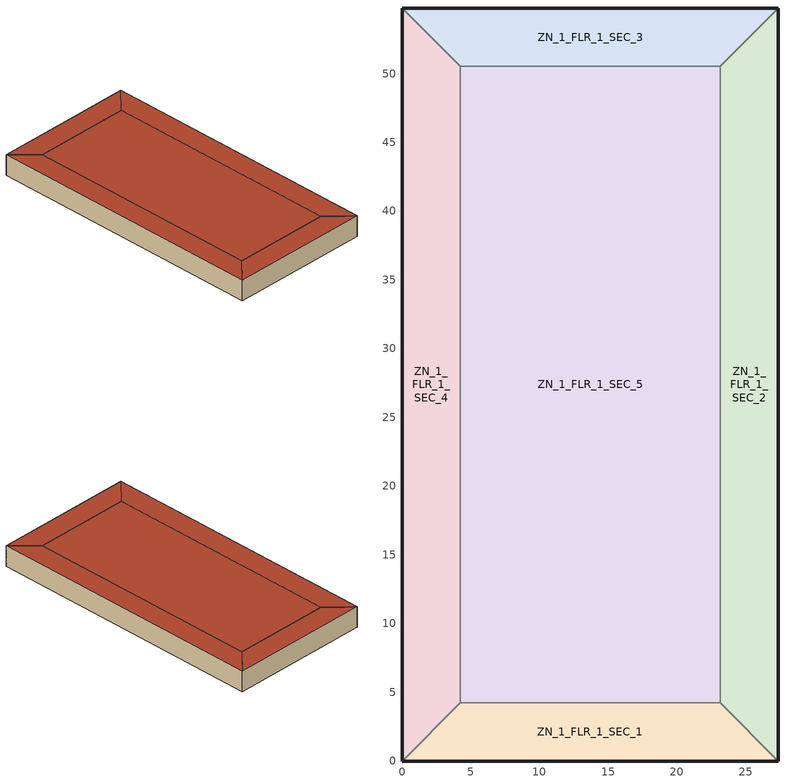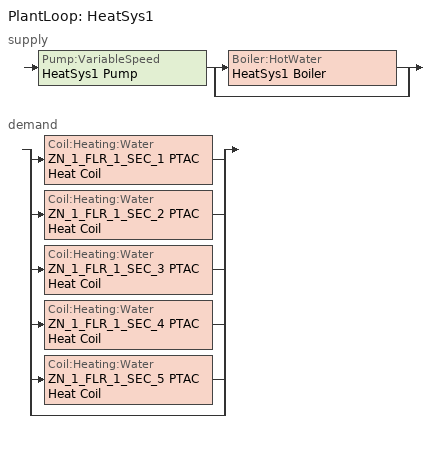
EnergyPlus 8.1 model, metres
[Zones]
ZN_1_FLR_1_SEC_1
 floor ground (Unheated - 8in Slab with Carpet_Ext-slab): 4.24,4.24 23.14,4.24 27.39,0 0,0 z0
 wall outside (Steel-Framed_R-13 + R-7.5 ci_Ext-wall): 0,0 27.39,0 z0:4
 wall to ZN_1_FLR_1_SEC_2 (Standard_Int-Wall): 27.39,0 23.14,4.24 z0:4
 wall to ZN_1_FLR_1_SEC_5 (Standard_Int-Wall): 23.14,4.24 4.24,4.24 z0:4
 wall to ZN_1_FLR_1_SEC_4 (Standard_Int-Wall): 4.24,4.24 0,0 z0:4
 roof outside (IEAD_R-20 ci_Roof): 0,0 27.39,0 23.14,4.24 4.24,4.24 z4
ZN_1_FLR_1_SEC_2
 floor ground (Unheated - 8in Slab with Carpet_Ext-slab): 23.14,4.24 23.14,50.53 27.39,54.77 27.39,0 z0
 wall outside (Steel-Framed_R-13 + R-7.5 ci_Ext-wall): 27.39,0 27.39,54.77 z0:4
 wall to ZN_1_FLR_1_SEC_3 (Standard_Int-Wall): 27.39,54.77 23.14,50.53 z0:4
 wall to ZN_1_FLR_1_SEC_5 (Standard_Int-Wall): 23.14,50.53 23.14,4.24 z0:4
 roof outside (IEAD_R-20 ci_Roof): 27.39,0 27.39,54.77 23.14,50.53 23.14,4.24 z4
ZN_1_FLR_1_SEC_3
 floor ground (Unheated - 8in Slab with Carpet_Ext-slab): 0,54.77 27.39,54.77 23.14,50.53 4.24,50.53 z0
 wall outside (Steel-Framed_R-13 + R-7.5 ci_Ext-wall): 27.39,54.77 0,54.77 z0:4
 wall to ZN_1_FLR_1_SEC_5 (Standard_Int-Wall): 4.24,50.53 23.14,50.53 z0:4
 wall to ZN_1_FLR_1_SEC_4 (Standard_Int-Wall): 0,54.77 4.24,50.53 z0:4
 roof outside (IEAD_R-20 ci_Roof): 4.24,50.53 23.14,50.53 27.39,54.77 0,54.77 z4
ZN_1_FLR_1_SEC_4
 floor ground (Unheated - 8in Slab with Carpet_Ext-slab): 0,54.77 4.24,50.53 4.24,4.24 0,0 z0
 wall outside (Steel-Framed_R-13 + R-7.5 ci_Ext-wall): 0,54.77 0,0 z0:4
 wall to ZN_1_FLR_1_SEC_5 (Standard_Int-Wall): 4.24,4.24 4.24,50.53 z0:4
 roof outside (IEAD_R-20 ci_Roof): 0,0 4.24,4.24 4.24,50.53 0,54.77 z4
ZN_1_FLR_1_SEC_5
 floor ground (Unheated - 8in Slab with Carpet_Ext-slab): 4.24,50.53 23.14,50.53 23.14,4.24 4.24,4.24 z0
 roof outside (IEAD_R-20 ci_Roof): 4.24,4.24 23.14,4.24 23.14,50.53 4.24,50.53 z4
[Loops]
PlantLoop 'HeatSys1'
 supply: Pump:VariableSpeed 'HeatSys1 Pump' > split
  | Boiler:HotWater 'HeatSys1 Boiler'
  | bypass
 demand: split
  | Coil:Heating:Water 'ZN_1_FLR_1_SEC_1 PTAC Heat Coil'
  | Coil:Heating:Water 'ZN_1_FLR_1_SEC_2 PTAC Heat Coil'
  | Coil:Heating:Water 'ZN_1_FLR_1_SEC_3 PTAC Heat Coil'
  | Coil:Heating:Water 'ZN_1_FLR_1_SEC_4 PTAC Heat Coil'
  | Coil:Heating:Water 'ZN_1_FLR_1_SEC_5 PTAC Heat Coil'
  | bypass
[Building]
Office: North Axis=%azimuth_angle%; Terrain=City; Loads Convergence Tolerance Value=0.04; Temperature Convergence Tolerance Value=0.2; Solar Distribution=FullInteriorAndExterior; Maximum Number of Warmup Days=25; Minimum Number of Warmup Days=6
[Site:Location]
USA CO-BOULDER: Latitude {deg}=40.02; Longitude {deg}=-105.25; Time Zone {hr}=-7; Elevation {m}=1634
[Site:GroundTemperature:BuildingSurface]
19.195, 19.191, 19.215, 19.25, 19.367, 20.429, 21.511, 21.776, 20.44, 19.538, 19.333, 19.237
[Site:WaterMainsTemperature]
Calculation Method=CORRELATION; Annual Average Outdoor Air Temperature {C}=9.84; Maximum Difference In Monthly Average Outdoor Air Temperatures {deltaC}=24.7
[SizingPeriod:DesignDay] Day of Month=21; Humidity Condition Type=Wetbulb; Barometric Pressure {Pa}=83175; Rain Indicator=No; Snow Indicator=No; Daylight Saving Time Indicator=No; Solar Model Indicator=ASHRAEClearSky
Name | Month | Day Type | Maximum Dry-Bulb Temperature {C} | Daily Dry-Bulb Temperature Range {deltaC} | Wetbulb or DewPoint at Maximum Dry-Bulb {C} | Wind Speed {m/s} | Wind Direction {deg} | Sky Clearness
BOULDER Ann Htg 99.6% Condns DB | 12 | WinterDesignDay | -18.6 | 0 | -18.6 | 2.9 | 140 | 0
BOULDER Ann Clg .4% Condns DB=>MWB | 7 | SummerDesignDay | 32.9 | 15.2 | 15.9 | 5 | 350 | 1
BOULDER Ann Clg .4% Condns WB=>MDB | 7 | SummerDesignDay | 27.4 | 15.2 | 18.6 | 5 | 350 | 1
[WindowMaterial:Glazing] Optical Data Type=SpectralAverage; Thickness=0.003; Infrared Transmittance at Normal Incidence=0; Front Side Infrared Hemispherical Emissivity=0.9; Back Side Infrared Hemispherical Emissivity=0.9; Dirt Correction Factor for Solar and Visible Transmittance=1; Solar Diffusing=No
Name | Solar Transmittance at Normal Incidence | Front Side Solar Reflectance at Normal Incidence | Back Side Solar Reflectance at Normal Incidence | Visible Transmittance at Normal Incidence | Front Side Visible Reflectance at Normal Incidence | Back Side Visible Reflectance at Normal Incidence | Conductivity
Theoretical Glass [182] | 0.3933 | 0.5567 | 0.5567 | 0.5079 | 0.4421 | 0.4421 | 0.0185
Theoretical Glass [146] | 0.4818 | 0.4682 | 0.4682 | 0.6216 | 0.3284 | 0.3284 | 0.0303
[Material]
Name | Roughness | Thickness | Conductivity | Density | Specific Heat | Thermal Absorptance | Solar Absorptance | Visible Absorptance | Thickness {m} | Conductivity {W/m-K} | Density {kg/m3} | Specific Heat {J/kg-K}
Roof Membrane | VeryRough | 0.0095 | 0.16 | 1121.29 | 1460 | 0.9 | 0.7 | 0.7
Roof Insulation [14] | MediumRough | 0.1673 | 0.049 | 265 | 836.8 | 0.9 | 0.7 | 0.7
Metal Decking | MediumSmooth | 0.0015 | 45.006 | 7680 | 418.4 | 0.9 | 0.7 | 0.3
GP01 1/2 GYPSUM | Smooth | 0.0127 | 0.16 | 800 | 1090 | 0.9 | 0.7 | 0.5
Wall Insulation [10] | MediumRough | 0.0971 | 0.045 | 265 | 836.8 | 0.9 | 0.7 | 0.7
1/2IN Gypsum | Smooth | 0.0127 | 0.16 | 784.9 | 830 | 0.9 | 0.92 | 0.92
MAT-CC05 8 HW CONCRETE | Rough | 0.2032 | 1.311 | 2240 | 836.8 | 0.9 | 0.7 | 0.7
Floor Insulation [4] | MediumRough | 0.0795 | 0.045 | 265 | 836.8 | 0.9 | 0.7 | 0.7
METAL Door Medium 18Ga_1; METAL Door Medium 18Ga_2; METAL Door Medium 18Ga | Smooth | 0.0013 | 45.3149 | 7833.03 | 502.08 | 0.8 | 0.5 | 0.5
Std Wood 6inch | MediumSmooth |  |  |  |  | 0.9 | 0.7 | 0.7 | 0.15 | 0.12 | 540 | 1210
Std AC02 | MediumSmooth |  |  |  |  | 0.9 | 0.7 | 0.2 | 0.0127 | 0.057 | 288 | 1339
Std MAT-CC05 4  MW CONCRETE | Rough |  |  |  |  | 0.9 | 0.7 | 0.2 | 0.1 | 0.858 | 1968 | 836.8
Std PW05 | MediumSmooth |  |  |  |  | 0.9 | 0.78 | 0.78 | 0.0191 | 0.115 | 545 | 1213
Std Steel_Brown_Regular | Smooth |  |  |  |  | 0.9 | 0.92 | 0.92 | 0.0015 | 44.9696 | 7689 | 418
[Material:NoMass]
Name | Roughness | Thermal Resistance {(m2-K)/W} | Thermal Absorptance | Solar Absorptance | Visible Absorptance | Thermal Resistance {m2-K/W}
MAT-SHEATH | Rough | 0.3626 | 0.9 | 0.7 | 0.7
CP02 CARPET PAD | VeryRough | 0.2165 | 0.9 | 0.7 | 0.8
AIR | Smooth | 0.2515 | 0.8 | 0.5 | 0.5
AIR [2] | Smooth | 0.3521 | 0.8 | 0.5 | 0.5
Std CP02 CARPET PAD | VeryRough |  | 0.9 | 0.7 | 0.8 | 0.21648
MAT-AIR-WALL | Rough |  | 0.9 | 0.7 |  | 0.207949
Std Opaque Door panel_con; Std Opaque Door panel_semi | MediumRough |  | 0.9 | 0.7 | 0.7 | 0.12327
Std Overhead Door Panel | MediumRough |  | 0.9 | 0.7 | 0.7 | 0.255345
[Construction]
InteriorFurnishings: Std Wood 6inch
INT-FLOOR-UNDERSIDE: Std CP02 CARPET PAD, Std MAT-CC05 4  MW CONCRETE
INT-FLOOR-SLAB: Std MAT-CC05 4  MW CONCRETE
DropCeiling: Std AC02
Sloped_Metal_Roof: Std Steel_Brown_Regular, Std PW05
Gable_Wall: Std PW05
AIR-WALL: MAT-AIR-WALL
Std Swinging Door_con: Std Opaque Door panel_con
Std Swinging Door_semi: Std Opaque Door panel_semi
Std Overhead Door: Std Overhead Door Panel
std_window_UValue_3.124_SHGC_0.4_VT_0.508; std_window_UValue_3.124_SHGC_0.4_VT_0.508_east; std_window_UValue_3.124_SHGC_0.4_VT_0.508_north; std_window_UValue_3.124_SHGC_0.4_VT_0.508_west: Theoretical Glass [182]
std_window_UValue_3.919_SHGC_0.49_VT_0.622: Theoretical Glass [146]
IEAD_R-20 ci_Roof: Roof Membrane, Roof Insulation [14], Metal Decking
Standard_Int-Wall: GP01 1/2 GYPSUM, GP01 1/2 GYPSUM
Steel-Framed_R-13 + R-7.5 ci_Ext-wall: MAT-SHEATH, Wall Insulation [10], 1/2IN Gypsum
Unheated - 8in Slab with Carpet_Ext-slab: MAT-CC05 8 HW CONCRETE, CP02 CARPET PAD
Mass_R-10.4 ci_ExposedFloor: Floor Insulation [4], MAT-CC05 8 HW CONCRETE, CP02 CARPET PAD
Swinging_door: METAL Door Medium 18Ga_1, AIR, METAL Door Medium 18Ga_2
Non-Swinging_NR_door: METAL Door Medium 18Ga, AIR [2], METAL Door Medium 18Ga_2
[ComponentCost:LineItem]
Name | Line Item Type | Item | Cost per Area {$/m2} | Cost per Area | Cost per Each | Quantity | Cost per Unit of Output Capacity
Interior Furnishings | Construction | InteriorFurnishings | 1
Interior Floor | Construction | INT-FLOOR-UNDERSIDE | 15
Interior Floor Slab | Construction | INT-FLOOR-SLAB | 35
Drop Ceiling | Construction | DropCeiling | 10
Sloped Metal Roof | Construction | Sloped_Metal_Roof | 1
Gable Wall | Construction | Gable_Wall | 1
Air Wall | Construction | AIR-WALL | 1
Swinging Door Conditioned | Construction | Std Swinging Door_con | 1
Swinging Door Semi-conditioned | Construction | Std Swinging Door_semi | 1
Overhead Door | Construction | Std Overhead Door | 1
south:std_window_UValue_3.124_SHGC_0.4_VT_0.508 | Construction | std_window_UValue_3.124_SHGC_0.4_VT_0.508 |  | 219.52
east:std_window_UValue_3.124_SHGC_0.4_VT_0.508_east | Construction | std_window_UValue_3.124_SHGC_0.4_VT_0.508_east |  | 219.52
north:std_window_UValue_3.124_SHGC_0.4_VT_0.508_north | Construction | std_window_UValue_3.124_SHGC_0.4_VT_0.508_north |  | 219.52
west:std_window_UValue_3.124_SHGC_0.4_VT_0.508_west | Construction | std_window_UValue_3.124_SHGC_0.4_VT_0.508_west |  | 219.52
SkylightConst:std_window_UValue_3.919_SHGC_0.49_VT_0.622 | Construction | std_window_UValue_3.919_SHGC_0.49_VT_0.622 |  | 215.97
roofs:IEAD_R-20 ci_Roof | Construction | IEAD_R-20 ci_Roof |  | 36.9496
int-walls:Standard_Int-Wall | Construction | Standard_Int-Wall |  | 1
ext-walls:Steel-Framed_R-13 + R-7.5 ci_Ext-wall | Construction | Steel-Framed_R-13 + R-7.5 ci_Ext-wall |  | 41.5357
ext-slab:Unheated - 8in Slab with Carpet_Ext-slab | Construction | Unheated - 8in Slab with Carpet_Ext-slab |  | 24.86
exposed-floor:Mass_R-10.4 ci_ExposedFloor | Construction | Mass_R-10.4 ci_ExposedFloor |  | 36.1693
door:Swinging_door | Construction | Swinging_door |  | 1
non-swinging-door:Non-Swinging_NR_door | Construction | Non-Swinging_NR_door |  | 1
Fixed Shading:ZN_1_FLR_1_SEC_1_Wall_1:shading_south_1 | Shading:Zone:Detailed | ZN_1_FLR_1_SEC_1_Wall_1:shading_south_1 |  | 0
Daylighting:ZN_1_FLR_1_SEC_1 | Daylighting:Controls | ZN_1_FLR_1_SEC_1 |  |  | 1 | 1
Infiltration:ZN_1_FLR_1_SEC_1 | General | ZN_1_FLR_1_SEC_1 |  |  | 1 | 0.054
People:ZN_1_FLR_1_SEC_1 | General | ZN_1_FLR_1_SEC_1 |  |  | 1 | 6.3309
LIGHTING EQUIP:ZN_1_FLR_1_SEC_1 | Lights | ZN_1_FLR_1_SEC_1 |  |  |  |  | 1
ElectricEquipment:ZN_1_FLR_1_SEC_1:PlugMisc | General | ZN_1_FLR_1_SEC_1 |  |  | 1 | 1.3067
Fixed Shading:ZN_1_FLR_1_SEC_2_Wall_1:shading_east_1 | Shading:Zone:Detailed | ZN_1_FLR_1_SEC_2_Wall_1:shading_east_1 |  | 0
Daylighting:ZN_1_FLR_1_SEC_2 | Daylighting:Controls | ZN_1_FLR_1_SEC_2 |  |  | 1 | 1
Infiltration:ZN_1_FLR_1_SEC_2 | General | ZN_1_FLR_1_SEC_2 |  |  | 1 | 0.0235
People:ZN_1_FLR_1_SEC_2 | General | ZN_1_FLR_1_SEC_2 |  |  | 1 | 2.7571
LIGHTING EQUIP:ZN_1_FLR_1_SEC_2 | Lights | ZN_1_FLR_1_SEC_2 |  |  |  |  | 1
ElectricEquipment:ZN_1_FLR_1_SEC_2:PlugMisc | General | ZN_1_FLR_1_SEC_2 |  |  | 1 | 0.5691
Fixed Shading:ZN_1_FLR_1_SEC_3_Wall_3:shading_north_1 | Shading:Zone:Detailed | ZN_1_FLR_1_SEC_3_Wall_3:shading_north_1 |  | 0
Daylighting:ZN_1_FLR_1_SEC_3 | Daylighting:Controls | ZN_1_FLR_1_SEC_3 |  |  | 1 | 1
Infiltration:ZN_1_FLR_1_SEC_3 | General | ZN_1_FLR_1_SEC_3 |  |  | 1 | 0.054
People:ZN_1_FLR_1_SEC_3 | General | ZN_1_FLR_1_SEC_3 |  |  | 1 | 6.3309
LIGHTING EQUIP:ZN_1_FLR_1_SEC_3 | Lights | ZN_1_FLR_1_SEC_3 |  |  |  |  | 1
ElectricEquipment:ZN_1_FLR_1_SEC_3:PlugMisc | General | ZN_1_FLR_1_SEC_3 |  |  | 1 | 1.3067
Fixed Shading:ZN_1_FLR_1_SEC_4_Wall_4:shading_west_1 | Shading:Zone:Detailed | ZN_1_FLR_1_SEC_4_Wall_4:shading_west_1 |  | 0
Daylighting:ZN_1_FLR_1_SEC_4 | Daylighting:Controls | ZN_1_FLR_1_SEC_4 |  |  | 1 | 1
Infiltration:ZN_1_FLR_1_SEC_4 | General | ZN_1_FLR_1_SEC_4 |  |  | 1 | 0.0235
People:ZN_1_FLR_1_SEC_4 | General | ZN_1_FLR_1_SEC_4 |  |  | 1 | 2.7571
LIGHTING EQUIP:ZN_1_FLR_1_SEC_4 | Lights | ZN_1_FLR_1_SEC_4 |  |  |  |  | 1
ElectricEquipment:ZN_1_FLR_1_SEC_4:PlugMisc | General | ZN_1_FLR_1_SEC_4 |  |  | 1 | 0.5691
Daylighting:ZN_1_FLR_1_SEC_5 | Daylighting:Controls | ZN_1_FLR_1_SEC_5 |  |  | 1 | 1
Infiltration:ZN_1_FLR_1_SEC_5 | General | ZN_1_FLR_1_SEC_5 |  |  | 1 | 0.1117
People:ZN_1_FLR_1_SEC_5 | General | ZN_1_FLR_1_SEC_5 |  |  | 1 | 13.104
LIGHTING EQUIP:ZN_1_FLR_1_SEC_5 | Lights | ZN_1_FLR_1_SEC_5 |  |  |  |  | 1
ElectricEquipment:ZN_1_FLR_1_SEC_5:PlugMisc | General | ZN_1_FLR_1_SEC_5 |  |  | 1 | 2.7046
[Zone] Type=1; Multiplier=1; Ceiling Height {m}=4; Floor Area {m2}=AutoCalculate; Part of Total Floor Area=Yes
Name | Volume {m3}
ZN_1_FLR_1_SEC_1; ZN_1_FLR_1_SEC_3 | 647.6604
ZN_1_FLR_1_SEC_2; ZN_1_FLR_1_SEC_4 | 282.0604
ZN_1_FLR_1_SEC_5 | 1340.56
[Daylighting:Controls]
ZN_1_FLR_1_SEC_1: 1, 20, 2.285, 0.762, 0, 0, 0, 1, 0, 300, 300, 2, 180, 20, 0, 0, 3, 1
ZN_1_FLR_1_SEC_2: 1, -2.285, 10, 0.762, 0, 0, 0, 1, 0, 300, 300, 2, 180, 20, 0, 0, 3, 1
ZN_1_FLR_1_SEC_3: 1, 15.43, 2.285, 0.762, 0, 0, 0, 1, 0, 300, 300, 2, 180, 20, 0, 0, 3, 1
ZN_1_FLR_1_SEC_4: 1, 2.285, 10, 0.762, 0, 0, 0, 1, 0, 300, 300, 2, 180, 20, 0, 0, 3, 1
ZN_1_FLR_1_SEC_5: 1, 15.43, 5.43, 0.762, 0, 0, 0, 1, 0, 300, 300, 2, 180, 20, 0, 0, 3, 1
[InternalMass] Construction=InteriorFurnishings
Name | Zone | Surface Area
ZN_1_FLR_1_SEC_1 Internal Mass | ZN_1_FLR_1_SEC_1 | 323.8302
ZN_1_FLR_1_SEC_2 Internal Mass | ZN_1_FLR_1_SEC_2 | 141.0302
ZN_1_FLR_1_SEC_3 Internal Mass | ZN_1_FLR_1_SEC_3 | 323.8302
ZN_1_FLR_1_SEC_4 Internal Mass | ZN_1_FLR_1_SEC_4 | 141.0302
ZN_1_FLR_1_SEC_5 Internal Mass | ZN_1_FLR_1_SEC_5 | 670.2792
[ZoneInfiltration:DesignFlowRate] Schedule=INFIL_SCH; Design Volume Flow Rate Calculation Method=Flow/Zone; Constant Term Coefficient=1; Temperature Term Coefficient=0; Velocity Term Coefficient=0; Velocity Squared Term Coefficient=0
Name | Zone | Design Flow Rate {m3/s}
ZN_1_FLR_1_SEC_1_Infiltration | ZN_1_FLR_1_SEC_1 | 0.0539717
ZN_1_FLR_1_SEC_2_Infiltration | ZN_1_FLR_1_SEC_2 | 0.023505
ZN_1_FLR_1_SEC_3_Infiltration | ZN_1_FLR_1_SEC_3 | 0.0539717
ZN_1_FLR_1_SEC_4_Infiltration | ZN_1_FLR_1_SEC_4 | 0.023505
ZN_1_FLR_1_SEC_5_Infiltration | ZN_1_FLR_1_SEC_5 | 0.111713
[People] Schedule=BLDG_OCC_SCH; Number of People Calculation Method=People; Fraction Radiant=0.3; User Specified Sensible Fraction=AUTOCALCULATE; Activity Level Schedule=ACTIVITY_SCH; Carbon Dioxide Generation Rate {m3/s-W}=3.82E-8; Enable ASHRAE 55 Comfort Warnings=No; MRT Calculation=ZoneAveraged; Work Efficiency Schedule=WORK_EFF_SCH; Clothing Insulation Calculation Method {ClothingInsulationSchedule | DynamicClothingModelASHRAE55 | CalculationMethodSchedule}=ClothingInsulationSchedule; Clothing Schedule=CLOTHING_SCH; Air Velocity Schedule=AIR_VELO_SCH; Thermal Comfort Report=FANGER
Name | Zone | Number of People
ZN_1_FLR_1_SEC_1 People | ZN_1_FLR_1_SEC_1 | 6.3309
ZN_1_FLR_1_SEC_2 People | ZN_1_FLR_1_SEC_2 | 2.7571
ZN_1_FLR_1_SEC_3 People | ZN_1_FLR_1_SEC_3 | 6.3309
ZN_1_FLR_1_SEC_4 People | ZN_1_FLR_1_SEC_4 | 2.7571
ZN_1_FLR_1_SEC_5 People | ZN_1_FLR_1_SEC_5 | 13.104
[Lights] Schedule=BLDG_LIGHT_SCH; Design Level Calculation Method=LightingLevel; Return Air Fraction=0; Fraction Radiant=0.7; Fraction Visible=0.2; Fraction Replaceable=1; Return Air Fraction is Calculated from Plenum Temperature=No
Name | Zone | Design Level {W}
ZN_1_FLR_1_SEC_1_Lights | ZN_1_FLR_1_SEC_1 | 1742.21
ZN_1_FLR_1_SEC_2_Lights | ZN_1_FLR_1_SEC_2 | 758.7425
ZN_1_FLR_1_SEC_3_Lights | ZN_1_FLR_1_SEC_3 | 1742.21
ZN_1_FLR_1_SEC_4_Lights | ZN_1_FLR_1_SEC_4 | 758.7425
ZN_1_FLR_1_SEC_5_Lights | ZN_1_FLR_1_SEC_5 | 3606.1
[ElectricEquipment] Schedule=BLDG_EQUIP_SCH; Design Level Calculation Method=EquipmentLevel; Fraction Latent=0; Fraction Radiant=0.5; Fraction Lost=0
Name | Zone | Design Level {W}
ZN_1_FLR_1_SEC_1_PlugMisc_Equip | ZN_1_FLR_1_SEC_1 | 1306.65
ZN_1_FLR_1_SEC_2_PlugMisc_Equip | ZN_1_FLR_1_SEC_2 | 569.0569
ZN_1_FLR_1_SEC_3_PlugMisc_Equip | ZN_1_FLR_1_SEC_3 | 1306.65
ZN_1_FLR_1_SEC_4_PlugMisc_Equip | ZN_1_FLR_1_SEC_4 | 569.0569
ZN_1_FLR_1_SEC_5_PlugMisc_Equip | ZN_1_FLR_1_SEC_5 | 2704.58
[Sizing:Zone] Zone Cooling Design Supply Air Temperature Input Method {SupplyAirTemperature | TemperatureDifference}=SupplyAirTemperature; Zone Cooling Design Supply Air Temperature {C}=14; Zone Heating Design Supply Air Temperature Input Method {SupplyAirTemperature | TemperatureDifference}=SupplyAirTemperature; Zone Heating Design Supply Air Temperature {C}=40; Zone Cooling Design Supply Air Humidity Ratio {kg-H20/kg-air}=0.0085; Zone Heating Design Supply Air Humidity Ratio {kg-H20/kg-air}=0.008; Cooling Design Air Flow Method {Flow/Zone | DesignDay | DesignDayWithLimit}=DesignDay; Cooling Minimum Air Flow Fraction=0; Heating Design Air Flow Method {Flow/Zone | DesignDay}=DesignDay; Heating Design Air Flow Rate=0
Name | Design Specification Outdoor Air Object | Design Specification Zone Air Distribution Object
ZN_1_FLR_1_SEC_1 | ZN_1_FLR_1_SEC_1 OA Design Spec | ZN_1_FLR_1_SEC_1 Air Dist Design Spec
ZN_1_FLR_1_SEC_2 | ZN_1_FLR_1_SEC_2 OA Design Spec | ZN_1_FLR_1_SEC_2 Air Dist Design Spec
ZN_1_FLR_1_SEC_3 | ZN_1_FLR_1_SEC_3 OA Design Spec | ZN_1_FLR_1_SEC_3 Air Dist Design Spec
ZN_1_FLR_1_SEC_4 | ZN_1_FLR_1_SEC_4 OA Design Spec | ZN_1_FLR_1_SEC_4 Air Dist Design Spec
ZN_1_FLR_1_SEC_5 | ZN_1_FLR_1_SEC_5 OA Design Spec | ZN_1_FLR_1_SEC_5 Air Dist Design Spec
[DesignSpecification:OutdoorAir] Outdoor Air Method=Flow/Zone; Outdoor Air Flow Per Person {m3/s-person}=0; Outdoor Air Flow Per Zone Floor Area {m3/s-m2}=0; Outdoor Air Flow Air Changes per Hour {1/hr}=0
Name | Outdoor Air Flow Per Zone {m3/s}
ZN_1_FLR_1_SEC_1 OA Design Spec; ZN_1_FLR_1_SEC_3 OA Design Spec | 0.0644017
ZN_1_FLR_1_SEC_2 OA Design Spec; ZN_1_FLR_1_SEC_4 OA Design Spec | 0.0280474
ZN_1_FLR_1_SEC_5 OA Design Spec | 0.133302
[DesignSpecification:ZoneAirDistribution] Zone Air Distribution Effectiveness in Cooling Mode=1; Zone Air Distribution Effectiveness in Heating Mode=1; Zone Secondary Recirculation Fraction=0
ZN_1_FLR_1_SEC_1 Air Dist Design Spec; ZN_1_FLR_1_SEC_2 Air Dist Design Spec; ZN_1_FLR_1_SEC_3 Air Dist Design Spec; ZN_1_FLR_1_SEC_4 Air Dist Design Spec; ZN_1_FLR_1_SEC_5 Air Dist Design Spec
[ZoneControl:Thermostat] Control Type Schedule=Dual Zone Control Type Sched
Name | Zone | Control 1
ZN_1_FLR_1_SEC_1 Thermostat | ZN_1_FLR_1_SEC_1 | ZN_1_FLR_1_SEC_1 DualSPSched
ZN_1_FLR_1_SEC_2 Thermostat | ZN_1_FLR_1_SEC_2 | ZN_1_FLR_1_SEC_2 DualSPSched
ZN_1_FLR_1_SEC_3 Thermostat | ZN_1_FLR_1_SEC_3 | ZN_1_FLR_1_SEC_3 DualSPSched
ZN_1_FLR_1_SEC_4 Thermostat | ZN_1_FLR_1_SEC_4 | ZN_1_FLR_1_SEC_4 DualSPSched
ZN_1_FLR_1_SEC_5 Thermostat | ZN_1_FLR_1_SEC_5 | ZN_1_FLR_1_SEC_5 DualSPSched
[ThermostatSetpoint:DualSetpoint] Heating Setpoint Temperature Schedule=HtgSetP_Sch; Cooling Setpoint Temperature Schedule=ClgSetP_Sch
ZN_1_FLR_1_SEC_1 DualSPSched; ZN_1_FLR_1_SEC_2 DualSPSched; ZN_1_FLR_1_SEC_3 DualSPSched; ZN_1_FLR_1_SEC_4 DualSPSched; ZN_1_FLR_1_SEC_5 DualSPSched
[Zone equipment]
ZN_1_FLR_1_SEC_1: ZN_1_FLR_1_SEC_1 PTAC
ZN_1_FLR_1_SEC_2: ZN_1_FLR_1_SEC_2 PTAC
ZN_1_FLR_1_SEC_3: ZN_1_FLR_1_SEC_3 PTAC
ZN_1_FLR_1_SEC_4: ZN_1_FLR_1_SEC_4 PTAC
ZN_1_FLR_1_SEC_5: ZN_1_FLR_1_SEC_5 PTAC
[ZoneHVAC:PackagedTerminalAirConditioner] Availability Schedule=ALWAYS_ON; Supply Air Flow Rate During Cooling Operation=AUTOSIZE; Supply Air Flow Rate During Heating Operation=AUTOSIZE; Supply Air Flow Rate When No Cooling or Heating is Needed=AUTOSIZE; Outdoor Air Flow Rate During Cooling Operation=AUTOSIZE; Outdoor Air Flow Rate During Heating Operation=AUTOSIZE; Outdoor Air Flow Rate When No Cooling or Heating is Needed=AUTOSIZE; Fan Placement=DrawThrough; Supply Air Fan Operating Mode Schedule=ALWAYS_OFF
Name | Supply Air Fan | Heating Coil | Cooling Coil
ZN_1_FLR_1_SEC_1 PTAC | ZN_1_FLR_1_SEC_1 PTACFan | ZN_1_FLR_1_SEC_1 PTAC Heat Coil | ZN_1_FLR_1_SEC_1 PTAC DX Coil
ZN_1_FLR_1_SEC_2 PTAC | ZN_1_FLR_1_SEC_2 PTACFan | ZN_1_FLR_1_SEC_2 PTAC Heat Coil | ZN_1_FLR_1_SEC_2 PTAC DX Coil
ZN_1_FLR_1_SEC_3 PTAC | ZN_1_FLR_1_SEC_3 PTACFan | ZN_1_FLR_1_SEC_3 PTAC Heat Coil | ZN_1_FLR_1_SEC_3 PTAC DX Coil
ZN_1_FLR_1_SEC_4 PTAC | ZN_1_FLR_1_SEC_4 PTACFan | ZN_1_FLR_1_SEC_4 PTAC Heat Coil | ZN_1_FLR_1_SEC_4 PTAC DX Coil
ZN_1_FLR_1_SEC_5 PTAC | ZN_1_FLR_1_SEC_5 PTACFan | ZN_1_FLR_1_SEC_5 PTAC Heat Coil | ZN_1_FLR_1_SEC_5 PTAC DX Coil
[Fan:OnOff] Availability Schedule=ALWAYS_ON; Fan Efficiency=0.6; Pressure Rise {Pa}=500; Maximum Flow Rate {m3/s}=AUTOSIZE; Motor Efficiency=0.85; Motor In Airstream Fraction=1
ZN_1_FLR_1_SEC_1 PTACFan; ZN_1_FLR_1_SEC_2 PTACFan; ZN_1_FLR_1_SEC_3 PTACFan; ZN_1_FLR_1_SEC_4 PTACFan; ZN_1_FLR_1_SEC_5 PTACFan
[Coil:Cooling:DX:SingleSpeed] Availability Schedule=ALWAYS_ON; Rated Total Cooling Capacity {W}=AUTOSIZE; Rated Sensible Heat Ratio=AUTOSIZE; Rated COP=3; Rated Air Flow Rate {m3/s}=AUTOSIZE; Rated Evaporator Fan Power Per Volume Flow Rate {W/(m3/s)}=773.3; Nominal Time for Condensate Removal to Begin {s}=1000; Ratio of Initial Moisture Evaporation Rate and Steady State Latent Capacity=1.5; Maximum Cycling Rate {cycles/hr}=3; Latent Capacity Time Constant {s}=45; Condenser Type=AirCooled
Name | Total Cooling Capacity Function of Temperature Curve | Total Cooling Capacity Function of Flow Fraction Curve | Energy Input Ratio Function of Temperature Curve | Energy Input Ratio Function of Flow Fraction Curve | Part Load Fraction Correlation Curve
ZN_1_FLR_1_SEC_1 PTAC DX Coil | ZN_1_FLR_1_SEC_1 PTAC_ClgCapFuncTempCurve | ZN_1_FLR_1_SEC_1 PTAC_ClgCapFuncFlowFracCurve | ZN_1_FLR_1_SEC_1 PTAC_ClgEirFuncTempCurve | ZN_1_FLR_1_SEC_1 PTAC_ClgEirFuncFlowFracCurve | ZN_1_FLR_1_SEC_1 PTAC_ClgPlrCurve
ZN_1_FLR_1_SEC_2 PTAC DX Coil | ZN_1_FLR_1_SEC_2 PTAC_ClgCapFuncTempCurve | ZN_1_FLR_1_SEC_2 PTAC_ClgCapFuncFlowFracCurve | ZN_1_FLR_1_SEC_2 PTAC_ClgEirFuncTempCurve | ZN_1_FLR_1_SEC_2 PTAC_ClgEirFuncFlowFracCurve | ZN_1_FLR_1_SEC_2 PTAC_ClgPlrCurve
ZN_1_FLR_1_SEC_3 PTAC DX Coil | ZN_1_FLR_1_SEC_3 PTAC_ClgCapFuncTempCurve | ZN_1_FLR_1_SEC_3 PTAC_ClgCapFuncFlowFracCurve | ZN_1_FLR_1_SEC_3 PTAC_ClgEirFuncTempCurve | ZN_1_FLR_1_SEC_3 PTAC_ClgEirFuncFlowFracCurve | ZN_1_FLR_1_SEC_3 PTAC_ClgPlrCurve
ZN_1_FLR_1_SEC_4 PTAC DX Coil | ZN_1_FLR_1_SEC_4 PTAC_ClgCapFuncTempCurve | ZN_1_FLR_1_SEC_4 PTAC_ClgCapFuncFlowFracCurve | ZN_1_FLR_1_SEC_4 PTAC_ClgEirFuncTempCurve | ZN_1_FLR_1_SEC_4 PTAC_ClgEirFuncFlowFracCurve | ZN_1_FLR_1_SEC_4 PTAC_ClgPlrCurve
ZN_1_FLR_1_SEC_5 PTAC DX Coil | ZN_1_FLR_1_SEC_5 PTAC_ClgCapFuncTempCurve | ZN_1_FLR_1_SEC_5 PTAC_ClgCapFuncFlowFracCurve | ZN_1_FLR_1_SEC_5 PTAC_ClgEirFuncTempCurve | ZN_1_FLR_1_SEC_5 PTAC_ClgEirFuncFlowFracCurve | ZN_1_FLR_1_SEC_5 PTAC_ClgPlrCurve
[Coil:Heating:Water] Availability Schedule=ALWAYS_ON; U-Factor Times Area Value {W/K}=AUTOSIZE; Maximum Water Flow Rate {m3/s}=AUTOSIZE; Coil Peformance input method=UFactorTimesAreaAndDesignWaterFlowRate; Nominal Capacity=AUTOSIZE; Design Inlet Water Temperature=82.2; Design Inlet Air Temperature=16.6; Design Outlet Water Temperature=71.1; Design Outlet Air Temperature=32.2; Rated Ratio for Air and Water Convection=1
ZN_1_FLR_1_SEC_1 PTAC Heat Coil; ZN_1_FLR_1_SEC_2 PTAC Heat Coil; ZN_1_FLR_1_SEC_3 PTAC Heat Coil; ZN_1_FLR_1_SEC_4 PTAC Heat Coil; ZN_1_FLR_1_SEC_5 PTAC Heat Coil
[PlantLoop]
HeatSys1: Fluid Type {WATER}=Water; Loop Equipment Operation Scheme=HeatSys1 Loop Operation Scheme List; Maximum Loop Temperature {C}=100; Minimum Loop Temperature {C}=10; Maximum Loop Flow Rate {m3/s}=AUTOSIZE; Minimum Loop Flow Rate {m3/s}=0; Loop Volume {m3}=AUTOSIZE; Load Distribution Scheme {OPTIMAL | SEQUENTIAL}=Optimal
[Sizing:Plant]
HeatSys1: Loop Type {COOLING | HEATING}=Heating; Design Loop Exit Temperature {C}=82.2; Design Loop Temperature Difference {C}=11.1
[SetpointManager:Scheduled]
HeatSys1 Loop Setpoint Manager: Control Variable {TEMP}=Temperature; Schedule=HW-Loop-Temp-Schedule; Setpoint Node=HeatSys1 Supply Outlet Node
[PlantEquipmentOperationSchemes]
HeatSys1 Loop Operation Scheme List: Control Scheme 1 Object Type {*******}=PlantEquipmentOperation:HeatingLoad; Control Scheme 1=HeatSys1 Operation Scheme; Control Scheme 1 Schedule=PlantOnSched
[PlantEquipmentOperation:HeatingLoad]
HeatSys1 Operation Scheme: Load Range 1 Lower Limit {W}=0; Load Range 1 Upper Limit {W}=1000000000000000; Priority Control 1 Equipment List=HeatSys1 Equipment List
[PlantEquipmentList]
HeatSys1 Equipment List: HeatSys1 Boiler
[Pump:VariableSpeed]
HeatSys1 Pump: Rated Flow Rate {m3/s}=AUTOSIZE; Rated Pump Head {Pa} [179352 Pa = 60 ft]=179352; Rated Power Consumption {W}=AUTOSIZE; Motor Efficiency=0.9; Fraction of Motor Inefficiencies to Fluid Stream=0; Coefficient 1 of the Part Load Performance Curve=0; Coefficient 2 of the Part Load Performance Curve=1; Coefficient 3 of the Part Load Performance Curve=0; Coefficient 4 of the Part Load Performance Curve=0; Minimum Flow Rate {m3/s}=0; Pump Control Type {Continuous | Intermittent}=Intermittent
[Boiler:HotWater]
HeatSys1 Boiler: Fuel Type=NATURALGAS; Nominal Capacity {W}=AUTOSIZE; Nominal Thermal Efficiency=0.8; Efficiency Curve Temperature Evaluation Variable=LeavingBoiler; Design Water Outlet Temperature {C}=82.2; Design Water Flow Rate {m3/s}=AUTOSIZE; Minimum Part Load Ratio=0; Maximum Part Load Ratio=1.1; Optimum Part Load Ratio=1; Water Outlet Upper Temperature Limit {C}=95; Boiler Flow Mode { ConstantFlow | LeavingSetpointModulated | NotModulated }=NotModulated; Parasitic Electric Load=0; Sizing Factor=1
[UtilityCost:Tariff]
Name | Output Meter | Conversion Factor Choice | Demand Window Length | Monthly Charge or Variable | Group
PubServColorado_SG_SecondaryGeneral | ElectricityNet:Facility | kWh | HalfHour | 15.3 | Comm Elect
PubServColorado_C_CommercialService | ElectricityNet:Facility | kWh | HalfHour | 6.6 | Comm Elect
CO_EIAMonthlyRateGas | Gas:Facility | MCF |  | 0 | Comm Gas
[UtilityCost:Charge:Simple] Season=Annual
Name | Charge Variable | Tariff | Source Variable | Category Variable | Cost per Unit Value or Variable
 | AnnualEnergyCharge | PubServColorado_SG_SecondaryGeneral | totalEnergy | EnergyCharges | 0.0165
 | AnnualIncentiveCostCharge | PubServColorado_SG_SecondaryGeneral | totalEnergy | EnergyCharges | 0.0021
 | AnnualEnergyCostCharge | PubServColorado_SG_SecondaryGeneral | totalEnergy | EnergyCharges | 0.0083
 | AnnualEnergyCostCharge | PubServColorado_SG_SecondaryGeneral | totalDemand | EnergyCharges | 12.55
 | taxoffourPtNinePercent | PubServColorado_SG_SecondaryGeneral | SubTotal | Taxes | 0.049
 | AnnualEnergyCharge | PubServColorado_C_CommercialService | totalEnergy | EnergyCharges | 0.0602
 | AnnualIncentiveCharge | PubServColorado_C_CommercialService | totalEnergy | EnergyCharges | 0.0021
 | AnnualEnergyCostCharge | PubServColorado_C_CommercialService | totalEnergy | EnergyCharges | 0.0082
 | taxoffourPtNinePercent | PubServColorado_C_CommercialService | SubTotal | Taxes | 0.049
 | MonthlyRateGasCharge | CO_EIAMonthlyRateGas | totalEnergy | EnergyCharges | CO_MonthlyGasRates
 | TaxoffourPtNinePercent | CO_EIAMonthlyRateGas | SubTotal | Taxes | 0.049
[UtilityCost:Qualify] Variable=TotalDemand; Threshold Value or Variable=25; Season=Annual; Threshold Test=Count
Name | Tariff | Qualify Type | Number of Months
MinDemand25kw | PubServColorado_SG_SecondaryGeneral | Minimum | 12
MaxDemand25kw | PubServColorado_C_CommercialService | Maximum | 1
[UtilityCost:Variable]
CO_MonthlyGasRates: Tariff=CO_EIAMonthlyRateGas; Variable Type=Currency; January Value=6.88; February Value=6.66; March Value=7.3; April Value=7.15; May Value=7.42; June Value=7.85; July Value=8.05; August Value=7.99; September Value=7.58; October Value=7.28; November Value=6.92; December Value=6.68
[Schedule:Compact]
BLDG_LIGHT_SCH: Through: 12/31, For: Weekdays, Until: 05:00, 0.05, Until: 07:00, 0.1, Until: 08:00, 0.3, Until: 17:00, 0.9, Until: 18:00, 0.5, Until: 20:00, 0.3, Until: 22:00, 0.2, Until: 23:00, 0.1, Until: 24:00, 0.05, For: SummerDesignDay, Until: 24:00, 1, For: Saturday, Until: 06:00, 0.05, Until: 08:00, 0.1, Until: 12:00, 0.3, Until: 17:00, 0.15, Until: 24:00, 0.05, For: WinterDesignDay, Until: 24:00, 0, For: Sunday Holidays AllOtherDays, Until: 24:00, 0.05
BLDG_EQUIP_SCH: Through: 12/31, For: Weekdays, Until: 08:00, 0.4, Until: 12:00, 0.9, Until: 13:00, 0.8, Until: 17:00, 0.9, Until: 18:00, 0.5, Until: 24:00, 0.4, For: SummerDesignDay, Until: 24:00, 1, For: Saturday, Until: 06:00, 0.3, Until: 08:00, 0.4, Until: 12:00, 0.5, Until: 17:00, 0.35, Until: 24:00, 0.3, For: WinterDesignDay, Until: 24:00, 0, For: Sunday Holidays AllOtherDays, Until: 24:00, 0.3
BLDG_OCC_SCH: Through: 12/31, For: Weekdays, Until: 06:00, 0, Until: 07:00, 0.1, Until: 08:00, 0.2, Until: 12:00, 0.95, Until: 13:00, 0.5, Until: 17:00, 0.95, Until: 18:00, 0.3, Until: 20:00, 0.1, Until: 24:00, 0.05, For: SummerDesignDay, Until: 06:00, 0, Until: 22:00, 1, Until: 24:00, 0.05, For: Saturday, Until: 06:00, 0, Until: 08:00, 0.1, Until: 12:00, 0.3, Until: 17:00, 0.1, Until: 19:00, 0, Until: 24:00, 0, For: WinterDesignDay, Until: 24:00, 0, For: Sunday Holidays AllOtherDays, Until: 06:00, 0, Until: 18:00, 0, Until: 24:00, 0
INFIL_SCH: Through: 12/31, For: Weekdays SummerDesignDay, Until: 06:00, 1, Until: 22:00, 0, Until: 24:00, 1, For: Saturday WinterDesignDay, Until: 06:00, 1, Until: 18:00, 0, Until: 24:00, 1, For: Sunday Holidays AllOtherDays, Until: 24:00, 1
ALWAYS_ON; PlantOnSched: Through: 12/31, For: AllDays, Until: 24:00, 1
ALWAYS_OFF; WORK_EFF_SCH: Through: 12/31, For: AllDays, Until: 24:00, 0
HTGSETP_SCH: Through: 12/31, For: Weekdays, Until: 05:00, 15.6, Until: 19:00, 21, Until: 24:00, 15.6, For SummerDesignDay, Until: 24:00, 15.6, For: Saturday, Until: 06:00, 15.6, Until: 17:00, 21, Until: 24:00, 15.6, For: WinterDesignDay, Until: 24:00, 21, For: Sunday Holidays AllOtherDays, Until: 24:00, 15.6
CLGSETP_SCH: Through: 12/31, For: Weekdays SummerDesignDay, Until: 06:00, 30, Until: 22:00, 24, Until: 24:00, 30, For: Saturday, Until: 06:00, 30, Until: 18:00, 24, Until: 24:00, 30, For WinterDesignDay, Until: 24:00, 30, For: Sunday Holidays AllOtherDays, Until: 24:00, 30
Dual Zone Control Type Sched: Through: 12/31, For: AllDays, Until: 24:00, 4
HW-Loop-Temp-Schedule: Through: 12/31, For: AllDays, Until: 24:00, 60
ACTIVITY_SCH: Through: 12/31, For: AllDays, Until: 24:00, 120
AIR_VELO_SCH: Through: 12/31, For: AllDays, Until: 24:00, 0.2
CLOTHING_SCH: Through: 04/30, For: AllDays, Until: 24:00, 1, Through: 09/30, For: AllDays, Until: 24:00, 0.5, Through: 12/31, For: AllDays, Until: 24:00, 1
[Curve:Biquadratic] Minimum Value of x=17; Maximum Value of x=22; Minimum Value of y=13; Maximum Value of y=46
Name | Coefficient1 Constant | Coefficient2 x | Coefficient3 x**2 | Coefficient4 y | Coefficient5 y**2 | Coefficient6 x*y
ZN_1_FLR_1_SEC_1 PTAC_ClgCapFuncTempCurve; ZN_1_FLR_1_SEC_2 PTAC_ClgCapFuncTempCurve; ZN_1_FLR_1_SEC_3 PTAC_ClgCapFuncTempCurve; ZN_1_FLR_1_SEC_4 PTAC_ClgCapFuncTempCurve; ZN_1_FLR_1_SEC_5 PTAC_ClgCapFuncTempCurve | 0.942588 | 0.00954335 | 0.00068377 | -0.0110427 | 5.249e-06 | -9.72e-06
ZN_1_FLR_1_SEC_1 PTAC_ClgEirFuncTempCurve; ZN_1_FLR_1_SEC_2 PTAC_ClgEirFuncTempCurve; ZN_1_FLR_1_SEC_3 PTAC_ClgEirFuncTempCurve; ZN_1_FLR_1_SEC_4 PTAC_ClgEirFuncTempCurve; ZN_1_FLR_1_SEC_5 PTAC_ClgEirFuncTempCurve | 0.342414 | 0.034885 | -0.0006237 | 0.00497722 | 0.000437951 | -0.000728028
[Curve:Quadratic]
Name | Coefficient1 Constant | Coefficient2 x | Coefficient3 x**2 | Minimum Value of x | Maximum Value of x
ZN_1_FLR_1_SEC_1 PTAC_ClgCapFuncFlowFracCurve; ZN_1_FLR_1_SEC_2 PTAC_ClgCapFuncFlowFracCurve; ZN_1_FLR_1_SEC_3 PTAC_ClgCapFuncFlowFracCurve; ZN_1_FLR_1_SEC_4 PTAC_ClgCapFuncFlowFracCurve; ZN_1_FLR_1_SEC_5 PTAC_ClgCapFuncFlowFracCurve | 0.8 | 0.2 | 0 | 0.5 | 1.5
ZN_1_FLR_1_SEC_1 PTAC_ClgEirFuncFlowFracCurve; ZN_1_FLR_1_SEC_2 PTAC_ClgEirFuncFlowFracCurve; ZN_1_FLR_1_SEC_3 PTAC_ClgEirFuncFlowFracCurve; ZN_1_FLR_1_SEC_4 PTAC_ClgEirFuncFlowFracCurve; ZN_1_FLR_1_SEC_5 PTAC_ClgEirFuncFlowFracCurve | 1.1552 | -0.1808 | 0.0256 | 0.5 | 1.5
ZN_1_FLR_1_SEC_1 PTAC_ClgPlrCurve; ZN_1_FLR_1_SEC_2 PTAC_ClgPlrCurve; ZN_1_FLR_1_SEC_3 PTAC_ClgPlrCurve; ZN_1_FLR_1_SEC_4 PTAC_ClgPlrCurve; ZN_1_FLR_1_SEC_5 PTAC_ClgPlrCurve | 0.85 | 0.15 | 0 | 0 | 1
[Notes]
Building Description
Start SimMetaData
WeatherFileName=USA_CO_Boulder_TMY2.epw
RoofConstruction=Insulation Entirely Above Deck
ExtWallConstruction=Steel-Framed
End SimMetaData
Start WebInterface Parameters
EMAIL_ADDRESS=aviruch@hotmail.com
APPENDIX_G_TYPES=2
AVERAGE_INFILTRATION_RATE_INPUT=SmartDefault
BACK_FIN_OFFSET=0.0
BACK_FIN_PROJECTION_FACTOR=0.00
BACK_GLAZING_PERCENTAGE=10
BACK_OVERHANG_OFFSET=0.0
BACK_OVERHANG_PROJECTION_FACTOR=1
BUILDING_DESCRIPTION=Office
BUILDING_FENESTRATION_INPUT=CUSTOM
BUILDING_TYPE=Office/Professional
CELL_EFFICIENCY=10.0
CITY=BOULDER
CONTROL_TYPE=Stepped
COOLING_COP_INPUT=SmartDefault
COUNTRY=USA
COVERAGE_SURFACES=Roof Only
DAYLIGHTING_ILLUMINANCE_SETPOINT=300
ELECTRICAL_PLUG_INTENSITY_INPUT=SmartDefault
EXTERIOR_LIGHTING_INPUT=SmartDefault
FAN_STATIC_PRESSURE_INPUT=SmartDefault
FLOOR_TO_FLOOR_HEIGHT=4
FRONT_FIN_OFFSET=0.0
FRONT_FIN_PROJECTION_FACTOR=0.00
FRONT_GLAZING_PERCENTAGE=40
FRONT_OVERHANG_OFFSET=0.0
FRONT_OVERHANG_PROJECTION_FACTOR=1
GAS_APPLIANCE_INTENSITY_INPUT=SmartDefault
GEOCHG=false
GEOMETRY_CONFIGURATION=1
HEATING_COP_INPUT=SmartDefault
HEATING_EFFICIENCY_INPUT=SmartDefault
HVAC_TYPE=1
IDF_UPLOAD=0
INSTALLATION_TYPE=1
INSTALLATION_TYPE_CAPACITY=0.00
INSTALLATION_TYPE_PERCENT=5
INVERTER_EFFICIENCY=89
LEFT_FIN_OFFSET=0.0
LEFT_FIN_PROJECTION_FACTOR=0.00
LEFT_GLAZING_PERCENTAGE=60
LEFT_OVERHANG_OFFSET=0.0
LEFT_OVERHANG_PROJECTION_FACTOR=1
LIGHT_INTENSITY_INPUT=SmartDefault
MODEL=Detailed
MOTORIZED_DAMPER=0
NUMBER_OF_FLOORS=1
NUMBER_OF_STEPS=3
OUTSIDE_AIR_VENTILATION_PER_AREA_INPUT=SmartDefault
OUTSIDE_AIR_VENTILATION_PER_PERSON_INPUT=SmartDefault
PEOPLE_DENSITY_INPUT=SmartDefault
RIGHT_FIN_OFFSET=0.0
RIGHT_FIN_PROJECTION_FACTOR=0.00
RIGHT_GLAZING_PERCENTAGE=20
RIGHT_OVERHANG_OFFSET=0.0
RIGHT_OVERHANG_PROJECTION_FACTOR=1
ROOF_TYPE_INPUT=SmartDefault
STORAGE_SET_POINT=60
STORAGE_SET_POINT_TEMP=80
STORAGE_SET_POINT_TYPE=Natural Gas
TARGETED_STANDARD=ASHRAE 90.1-2007
TOTAL_FAN_EFFICIENCY_INPUT=SmartDefault
WALL_TYPE_INPUT=SmartDefault
